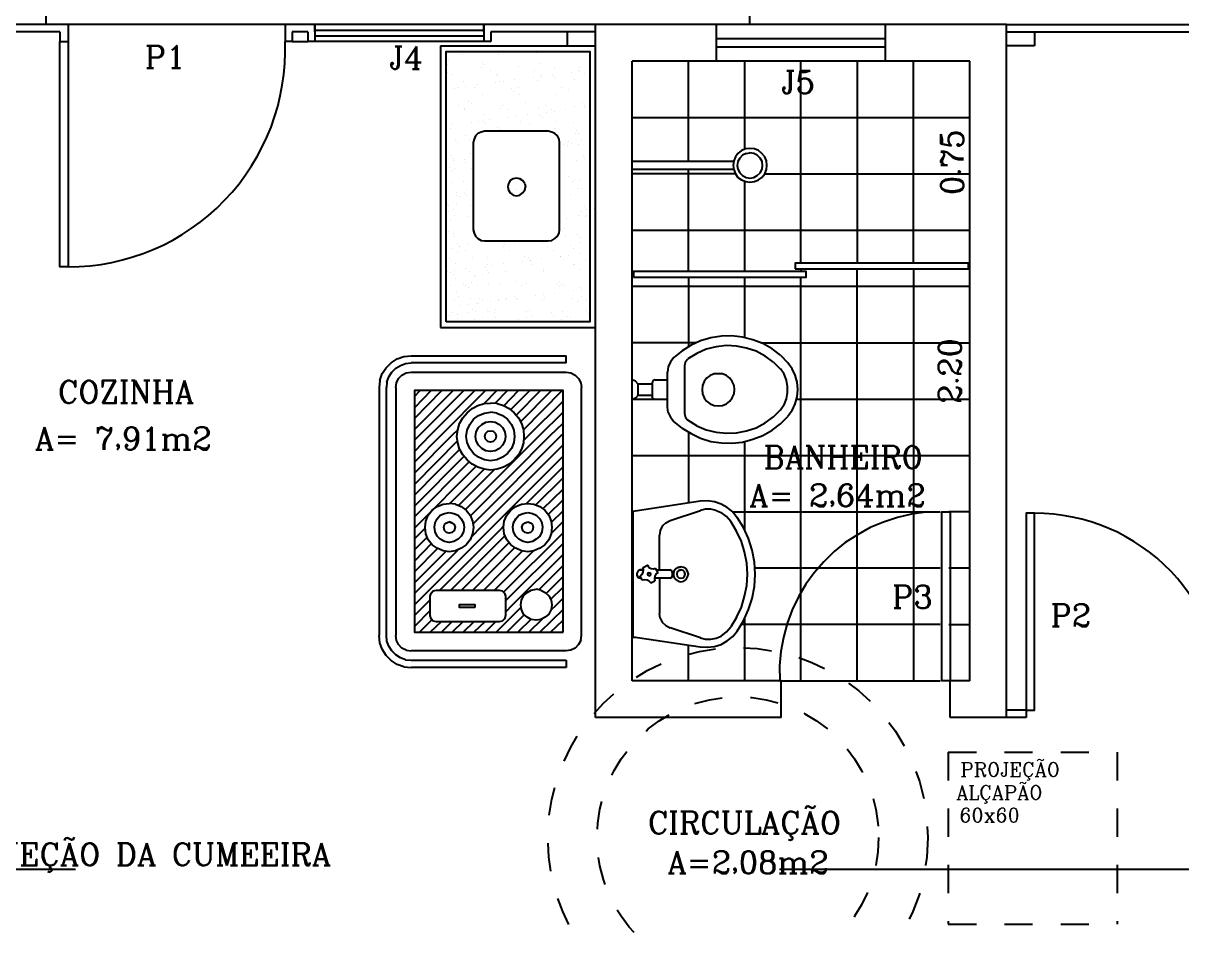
# Model space of a CAD drawing. Extents: x -7 to 226, y -20 to 32.
# Drawn here: x 206.099 to 210.215, y 26.506 to 29.726 of the extents above; entities that cross this region are included whole.
import ezdxf
from ezdxf.enums import TextEntityAlignment as Align

# ---------------------------------------------------------------- set-up
doc = ezdxf.new("R2010")
doc.units = 0
doc.header["$LTSCALE"] = 20
doc.linetypes.add('DASHED2', pattern=[0.375, 0.25, -0.125])
doc.layers.get('0').update_dxf_attribs({"linetype": 'CONTINUOUS'})
doc.layers.get('DEFPOINTS').update_dxf_attribs({"linetype": 'CONTINUOUS'})
for name, color, linetype in [('APARELHO', 1, 'CONTINUOUS'), ('APARELHOS', 1, 'CONTINUOUS'), ('CONCRETO', 5, 'CONTINUOUS'), ('COTAS', 244, 'CONTINUOUS'), ('DIM', 244, 'CONTINUOUS'), ('EQUIPAMENTO', 244, 'CONTINUOUS'), ('JANELA', 5, 'CONTINUOUS'), ('PAREDALV', 7, 'CONTINUOUS'), ('PAREDE', 250, 'CONTINUOUS'), ('PEN33', 7, 'CONTINUOUS'), ('PEN7', 7, 'CONTINUOUS'), ('PISO', 30, 'CONTINUOUS'), ('PORTA', 1, 'CONTINUOUS'), ('TELHADO', 1, 'CONTINUOUS'), ('TEXTO', 244, 'CONTINUOUS'), ('VISTAL', 30, 'CONTINUOUS'), ('VISTAP', 244, 'CONTINUOUS')]:
    doc.layers.add(name, color=color, linetype=linetype)
doc.styles.add('ROMANC', font='romanc.shx', dxfattribs={"height": 0.08})
doc.dimstyles.new('ROMANC', dxfattribs={"dimtxt": 0.1, "dimasz": 0.18, "dimexe": 0.05, "dimexo": 0.0625, "dimgap": 0.09, "dimtad": 0, "dimzin": 0, "dimtxsty": 'ROMANC', "dimblk1": 'NONE', "dimblk2": 'NONE', "dimsah": 1, "dimcen": 0.09, "dimclrd": 244, "dimclre": 244, "dimclrt": 244, "dimazin": 3, "dimtfac": 1, "dimtdec": 4, "dimtofl": 0, "dimtmove": 0, "dimatfit": 3, "dimtolj": 1, "dimtzin": 0})

# ---------------------------------------------------------------- blocks, each defined once
blk = doc.blocks.new('*D140')
at = {"layer": 'DEFPOINTS', "color": 0, "linetype": 'BYBLOCK'}
for p in [(116.4061, 19.2399), (116.3434, 18.5224), (116.4011, 18.5224)]:
    blk.add_point(p, dxfattribs=at)
at = {"color": 244, "linetype": 'BYBLOCK', "insert": (116.3434, 18.8811), "char_height": 0.08, "attachment_point": 5, "rotation": 90, "style": 'ROMANC'}
blk.add_mtext('\\A1;{0.75}', dxfattribs=at)
blk = doc.blocks.new('_OBLIQUE')
at = {"color": 0, "linetype": 'BYBLOCK'}
blk.add_line((-0.5, -0.5), (0.5, 0.5), dxfattribs=at)
blk = doc.blocks.new('*D135')
at = {"layer": 'DEFPOINTS', "color": 0, "linetype": 'BYBLOCK'}
for p in [(116.4061, 19.2399), (116.3353, 17.0399), (116.4061, 17.0399)]:
    blk.add_point(p, dxfattribs=at)
at = {"color": 244, "linetype": 'BYBLOCK', "insert": (116.3353, 18.1399), "char_height": 0.08, "attachment_point": 5, "rotation": 90, "style": 'ROMANC'}
blk.add_mtext('\\A1;2.20', dxfattribs=at)
blk = doc.blocks.new('*X6')
at = {"color": 0, "linetype": 'CONTINUOUS'}
for p, q in [((5.852, -1.3009), (5.852, -1.3009)), ((5.8871, -1.3094), (5.8871, -1.3094)), ((5.8891, -1.3039), (5.8891, -1.3039)), ((6.015, -1.31), (6.015, -1.31)), ((6.0448, -1.3037), (6.0448, -1.3037)), ((6.1171, -1.3029), (6.1171, -1.3029)), ((6.15, -1.3052), (6.15, -1.3052)), ((6.2005, -1.3034), (6.2005, -1.3034)), ((6.2809, -1.3035), (6.2809, -1.3035)), ((5.9547, -1.3563), (5.9547, -1.3563)), ((5.9576, -1.3383), (5.9576, -1.3383)), ((5.9668, -1.3468), (5.9668, -1.3468)), ((6.0856, -1.3546), (6.0856, -1.3546)), ((6.1606, -1.3428), (6.1606, -1.3428)), ((6.2135, -1.3552), (6.2135, -1.3552)), ((5.8324, -1.3674), (5.8324, -1.3674)), ((5.8535, -1.3808), (5.8535, -1.3808)), ((5.9882, -1.3671), (5.9882, -1.3671)), ((6.0092, -1.3805), (6.0092, -1.3805)), ((6.0103, -1.3867), (6.0103, -1.3867)), ((6.1412, -1.3923), (6.1412, -1.3923)), ((6.1439, -1.3668), (6.1439, -1.3668)), ((6.1649, -1.3802), (6.1649, -1.3802)), ((6.1672, -1.3888), (6.1672, -1.3888)), ((6.2079, -1.3835), (6.2079, -1.3835)), ((6.2104, -1.3884), (6.2104, -1.3884)), ((6.2196, -1.3968), (6.2196, -1.3968)), ((6.2758, -1.3746), (6.2758, -1.3746)), ((6.2996, -1.3665), (6.2996, -1.3665)), ((6.3018, -1.3711), (6.3018, -1.3711)), ((6.3206, -1.3799), (6.3206, -1.3799)), ((5.86, -1.4305), (5.86, -1.4305)), ((5.872, -1.4277), (5.872, -1.4277)), ((5.8902, -1.4058), (5.8902, -1.4058)), ((5.8981, -1.4243), (5.8981, -1.4243)), ((5.9294, -1.4291), (5.9294, -1.4291)), ((5.9387, -1.4189), (5.9387, -1.4189)), ((6.0066, -1.41), (6.0066, -1.41)), ((6.0181, -1.4064), (6.0181, -1.4064)), ((6.0327, -1.4066), (6.0327, -1.4066)), ((6.0601, -1.4323), (6.0601, -1.4323)), ((6.0733, -1.4012), (6.0733, -1.4012)), ((6.0851, -1.4289), (6.0851, -1.4289)), ((6.1532, -1.4015), (6.1532, -1.4015)), ((6.2408, -1.4286), (6.2408, -1.4286)), ((6.2631, -1.4367), (6.2631, -1.4367)), ((6.284, -1.3998), (6.284, -1.3998)), ((5.9098, -1.4761), (5.9098, -1.4761)), ((5.9578, -1.4526), (5.9578, -1.4526)), ((6.0693, -1.4407), (6.0693, -1.4407)), ((6.0887, -1.451), (6.0887, -1.451)), ((6.1128, -1.4806), (6.1128, -1.4806)), ((6.2166, -1.4516), (6.2166, -1.4516)), ((5.8728, -1.4926), (5.8728, -1.4926)), ((5.8934, -1.5021), (5.8934, -1.5021)), ((5.8939, -1.506), (5.8939, -1.506)), ((5.919, -1.4846), (5.919, -1.4846)), ((6.0213, -1.5027), (6.0213, -1.5027)), ((6.0285, -1.4923), (6.0285, -1.4923)), ((6.0496, -1.5057), (6.0496, -1.5057)), ((6.1563, -1.4978), (6.1563, -1.4978)), ((6.1842, -1.492), (6.1842, -1.492)), ((6.1873, -1.5157), (6.1873, -1.5157)), ((6.2053, -1.5054), (6.2053, -1.5054)), ((6.2133, -1.5122), (6.2133, -1.5122)), ((6.254, -1.5069), (6.254, -1.5069)), ((6.2872, -1.4962), (6.2872, -1.4962)), ((6.3129, -1.4823), (6.3129, -1.4823)), ((6.3219, -1.4979), (6.3219, -1.4979)), ((6.3221, -1.4907), (6.3221, -1.4907)), ((5.8502, -1.56), (5.8502, -1.56)), ((5.9181, -1.5511), (5.9181, -1.5511)), ((5.9442, -1.5477), (5.9442, -1.5477)), ((5.961, -1.549), (5.961, -1.549)), ((5.9625, -1.5244), (5.9625, -1.5244)), ((5.9698, -1.5543), (5.9698, -1.5543)), ((5.9848, -1.5423), (5.9848, -1.5423)), ((6.0527, -1.5334), (6.0527, -1.5334)), ((6.0788, -1.53), (6.0788, -1.53)), ((6.0919, -1.5473), (6.0919, -1.5473)), ((6.1194, -1.5246), (6.1194, -1.5246)), ((6.1255, -1.5541), (6.1255, -1.5541)), ((6.1625, -1.5262), (6.1625, -1.5262)), ((6.1718, -1.5346), (6.1718, -1.5346)), ((6.2198, -1.5479), (6.2198, -1.5479)), ((6.2812, -1.5538), (6.2812, -1.5538)), ((5.8965, -1.5984), (5.8965, -1.5984)), ((6.0122, -1.57), (6.0122, -1.57)), ((6.0215, -1.5785), (6.0215, -1.5785)), ((6.2153, -1.5745), (6.2153, -1.5745)), ((6.2903, -1.5925), (6.2903, -1.5925)), ((5.8619, -1.6139), (5.8619, -1.6139)), ((5.8712, -1.6224), (5.8712, -1.6224)), ((5.9132, -1.6178), (5.9132, -1.6178)), ((6.2334, -1.639), (6.2334, -1.639)), ((6.2457, -1.6306), (6.2457, -1.6306)), ((6.2594, -1.6356), (6.2594, -1.6356)), ((6.265, -1.6201), (6.265, -1.6201)), ((6.2742, -1.6285), (6.2742, -1.6285)), ((6.3001, -1.6303), (6.3001, -1.6303)), ((5.8545, -1.6798), (5.8545, -1.6798)), ((5.8963, -1.6834), (5.8963, -1.6834)), ((5.9147, -1.6622), (5.9147, -1.6622)), ((6.3177, -1.6684), (6.3177, -1.6684)), ((6.3216, -1.679), (6.3216, -1.679)), ((5.8557, -1.6888), (5.8557, -1.6888)), ((5.8997, -1.6948), (5.8997, -1.6948)), ((6.2935, -1.6889), (6.2935, -1.6889)), ((5.8322, -1.7465), (5.8322, -1.7465)), ((6.265, -1.7424), (6.265, -1.7424)), ((6.2795, -1.7624), (6.2795, -1.7624)), ((6.2861, -1.7558), (6.2861, -1.7558)), ((6.3055, -1.759), (6.3055, -1.759)), ((5.8668, -1.8), (5.8668, -1.8)), ((5.8949, -1.805), (5.8949, -1.805)), ((5.9028, -1.7911), (5.9028, -1.7911)), ((6.0669, -1.8017), (6.0669, -1.8017)), ((6.0761, -1.8102), (6.0761, -1.8102)), ((6.077, -1.7891), (6.077, -1.7891)), ((6.2699, -1.8062), (6.2699, -1.8062)), ((6.2966, -1.7852), (6.2966, -1.7852)), ((5.8354, -1.8429), (5.8354, -1.8429)), ((5.8758, -1.8156), (5.8758, -1.8156)), ((5.9018, -1.8122), (5.9018, -1.8122)), ((5.9166, -1.8456), (5.9166, -1.8456)), ((6.3197, -1.8518), (6.3197, -1.8518)), ((5.8383, -1.8685), (5.8383, -1.8685)), ((5.8593, -1.8819), (5.8593, -1.8819)), ((5.906, -1.8875), (5.906, -1.8875)), ((5.9258, -1.8541), (5.9258, -1.8541)), ((6.2998, -1.8815), (6.2998, -1.8815)), ((6.3054, -1.8676), (6.3054, -1.8676)), ((6.3256, -1.8858), (6.3256, -1.8858)), ((6.3265, -1.881), (6.3265, -1.881)), ((6.3289, -1.8602), (6.3289, -1.8602)), ((6.2324, -1.9333), (6.2324, -1.9333)), ((6.2467, -1.9297), (6.2467, -1.9297)), ((6.2577, -1.8948), (6.2577, -1.8948)), ((5.8385, -1.9392), (5.8385, -1.9392)), ((5.8539, -1.9479), (5.8539, -1.9479)), ((5.9219, -1.939), (5.9219, -1.939)), ((5.8688, -1.9834), (5.8688, -1.9834)), ((5.878, -1.9919), (5.878, -1.9919)), ((5.8786, -1.9937), (5.8786, -1.9937)), ((5.8997, -2.0071), (5.8997, -2.0071)), ((5.9091, -1.9838), (5.9091, -1.9838)), ((6.0344, -1.9934), (6.0344, -1.9934)), ((6.037, -1.9844), (6.037, -1.9844)), ((6.0554, -2.0068), (6.0554, -2.0068)), ((6.0718, -1.9878), (6.0718, -1.9878)), ((6.1721, -1.9796), (6.1721, -1.9796)), ((6.1901, -1.9931), (6.1901, -1.9931)), ((6.2111, -2.0065), (6.2111, -2.0065)), ((6.2719, -1.9896), (6.2719, -1.9896)), ((6.2811, -1.998), (6.2811, -1.998)), ((6.3029, -1.9779), (6.3029, -1.9779)), ((5.8417, -2.0356), (5.8417, -2.0356)), ((5.9215, -2.0317), (5.9215, -2.0317)), ((5.9756, -2.0555), (5.9756, -2.0555)), ((5.9767, -2.0307), (5.9767, -2.0307)), ((6.0346, -2.0536), (6.0346, -2.0536)), ((6.1025, -2.0447), (6.1025, -2.0447)), ((6.1076, -2.029), (6.1076, -2.029)), ((6.1216, -2.0334), (6.1216, -2.0334)), ((6.1286, -2.0412), (6.1286, -2.0412)), ((6.1308, -2.0419), (6.1308, -2.0419)), ((6.1313, -2.0552), (6.1313, -2.0552)), ((6.1692, -2.0359), (6.1692, -2.0359)), ((6.2355, -2.0296), (6.2355, -2.0296)), ((6.2371, -2.0269), (6.2371, -2.0269)), ((6.2632, -2.0235), (6.2632, -2.0235)), ((6.287, -2.0549), (6.287, -2.0549)), ((6.3038, -2.0182), (6.3038, -2.0182)), ((6.3246, -2.0379), (6.3246, -2.0379)), ((5.8334, -2.0801), (5.8334, -2.0801)), ((5.8594, -2.0767), (5.8594, -2.0767)), ((5.9, -2.0713), (5.9, -2.0713)), ((5.9123, -2.0801), (5.9123, -2.0801)), ((5.9679, -2.0624), (5.9679, -2.0624)), ((5.9712, -2.0773), (5.9712, -2.0773)), ((5.9805, -2.0858), (5.9805, -2.0858)), ((5.994, -2.0589), (5.994, -2.0589)), ((6.0402, -2.0808), (6.0402, -2.0808)), ((6.1743, -2.0817), (6.1743, -2.0817)), ((6.1752, -2.0759), (6.1752, -2.0759)), ((6.3061, -2.0742), (6.3061, -2.0742)), ((5.8302, -2.1297), (5.8302, -2.1297)), ((5.8448, -2.1319), (5.8448, -2.1319)), ((5.919, -2.1189), (5.919, -2.1189)), ((5.9401, -2.1323), (5.9401, -2.1323)), ((5.9799, -2.127), (5.9799, -2.127)), ((6.024, -2.1256), (6.024, -2.1256)), ((6.0747, -2.1186), (6.0747, -2.1186)), ((6.0958, -2.132), (6.0958, -2.132)), ((6.1108, -2.1254), (6.1108, -2.1254)), ((6.224, -2.1273), (6.224, -2.1273)), ((6.2304, -2.1183), (6.2304, -2.1183)), ((6.2333, -2.1358), (6.2333, -2.1358)), ((6.2387, -2.126), (6.2387, -2.126)), ((6.2515, -2.1317), (6.2515, -2.1317)), ((5.8603, -2.1809), (5.8603, -2.1809)), ((5.8737, -2.1695), (5.8737, -2.1695)), ((5.9154, -2.1765), (5.9154, -2.1765)), ((6.016, -2.1807), (6.016, -2.1807)), ((6.0433, -2.1771), (6.0433, -2.1771)), ((6.0737, -2.1712), (6.0737, -2.1712)), ((6.0807, -2.177), (6.0807, -2.177)), ((6.0829, -2.1797), (6.0829, -2.1797)), ((6.1486, -2.168), (6.1486, -2.168)), ((6.1717, -2.1804), (6.1717, -2.1804)), ((6.1747, -2.1646), (6.1747, -2.1646)), ((6.1784, -2.1722), (6.1784, -2.1722)), ((6.2153, -2.1593), (6.2153, -2.1593)), ((6.2768, -2.1757), (6.2768, -2.1757)), ((6.2832, -2.1503), (6.2832, -2.1503)), ((6.3092, -2.1706), (6.3092, -2.1706)), ((6.3093, -2.1469), (6.3093, -2.1469)), ((6.3274, -2.1801), (6.3274, -2.1801)), ((5.8795, -2.2035), (5.8795, -2.2035)), ((5.9055, -2.2001), (5.9055, -2.2001)), ((5.9234, -2.2151), (5.9234, -2.2151)), ((5.9461, -2.1947), (5.9461, -2.1947)), ((6.014, -2.1858), (6.014, -2.1858)), ((6.0401, -2.1823), (6.0401, -2.1823)), ((6.1139, -2.2217), (6.1139, -2.2217)), ((6.1264, -2.2195), (6.1264, -2.2195)), ((6.2418, -2.2223), (6.2418, -2.2223)), ((6.3265, -2.2213), (6.3265, -2.2213)), ((5.848, -2.2282), (5.848, -2.2282)), ((5.9326, -2.2236), (5.9326, -2.2236)), ((5.9594, -2.2441), (5.9594, -2.2441)), ((5.9805, -2.2575), (5.9805, -2.2575)), ((5.983, -2.2234), (5.983, -2.2234)), ((6.1151, -2.2438), (6.1151, -2.2438)), ((6.1362, -2.2572), (6.1362, -2.2572)), ((6.2708, -2.2435), (6.2708, -2.2435)), ((6.2919, -2.2569), (6.2919, -2.2569)), ((6.3357, -2.2297), (6.3357, -2.2297))]:
    blk.add_line(p, q, dxfattribs=at)

msp = doc.modelspace()

# ---------------------------------------------------------------- linework, layer by layer
at = {"layer": 'APARELHO', "color": 244}
for points in [[(208.6804, 29.2803), (208.6654, 29.279), (208.6504, 29.2728), (208.6379, 29.2628), (208.6292, 29.2503), (208.6229, 29.2365), (208.6204, 29.2203), (208.6229, 29.2053), (208.6292, 29.1903), (208.6379, 29.1778), (208.6504, 29.169), (208.6654, 29.1628), (208.6804, 29.1603), (208.6967, 29.1628), (208.7104, 29.169), (208.7229, 29.1778), (208.7329, 29.1903), (208.7392, 29.2053), (208.7404, 29.2203), (208.7392, 29.2365), (208.7329, 29.2503), (208.7229, 29.2628), (208.7104, 29.2728), (208.6967, 29.279), (208.6804, 29.2803)], [(208.6667, 29.2628), (208.6542, 29.2565), (208.6442, 29.2465), (208.6379, 29.234), (208.6354, 29.2203), (208.6379, 29.2065), (208.6442, 29.194), (208.6542, 29.184), (208.6667, 29.1778), (208.6804, 29.1753), (208.6942, 29.1778), (208.7067, 29.184), (208.7167, 29.194), (208.7242, 29.2065), (208.7254, 29.2203), (208.7242, 29.234), (208.7167, 29.2465), (208.7067, 29.2565), (208.6942, 29.2628), (208.6804, 29.2653)], [(208.6667, 29.2628), (208.6804, 29.2653)], [(208.2617, 29.2353), (208.6229, 29.2353)], [(208.6229, 29.2053), (208.2617, 29.2053)], [(208.7892, 28.5465), (208.7592, 28.569), (208.7267, 28.5878), (208.6904, 28.6015), (208.6542, 28.6103), (208.6167, 28.6153), (208.5792, 28.614), (208.5417, 28.6078), (208.5054, 28.5978), (208.4717, 28.5815), (208.4392, 28.5615), (208.4104, 28.5378)], [(208.7642, 28.5215), (208.7342, 28.5428), (208.7029, 28.5603), (208.6679, 28.5715), (208.6329, 28.579), (208.5967, 28.5803), (208.5604, 28.5765), (208.5254, 28.5678), (208.4917, 28.5528), (208.4604, 28.534)], [(208.4104, 28.5378), (208.3979, 28.5228), (208.3904, 28.5053), (208.3879, 28.4865)], [(208.4517, 28.524), (208.4479, 28.5103)], [(208.7642, 28.5215), (208.7892, 28.4965)], [(208.7892, 28.5465), (208.8154, 28.519)], [(208.3879, 28.3615), (208.3879, 28.4865)], [(208.4479, 28.5103), (208.4479, 28.339), (208.4517, 28.3253), (208.4604, 28.3153)], [(208.5529, 28.4803), (208.5392, 28.474), (208.5267, 28.4653), (208.5179, 28.4528), (208.5117, 28.439), (208.5104, 28.424), (208.5117, 28.409), (208.5179, 28.3953), (208.5267, 28.3828), (208.5392, 28.374), (208.5529, 28.3678), (208.5679, 28.3665), (208.5829, 28.3678), (208.5967, 28.374), (208.6092, 28.3828), (208.6179, 28.3953), (208.6242, 28.409), (208.6254, 28.424), (208.6242, 28.439), (208.6179, 28.4528), (208.6092, 28.4653), (208.5967, 28.474), (208.5829, 28.4803), (208.5529, 28.4803)], [(208.8017, 28.3703), (208.8104, 28.3915), (208.8142, 28.4128), (208.8142, 28.4353), (208.8104, 28.4578), (208.8017, 28.479), (208.7892, 28.4978)], [(208.8304, 28.3503), (208.8417, 28.374), (208.8479, 28.399), (208.8504, 28.424), (208.8479, 28.4503), (208.8417, 28.4753), (208.8304, 28.4978), (208.8154, 28.519)], [(208.2829, 28.444), (208.2742, 28.454), (208.2617, 28.4586)], [(208.3329, 28.444), (208.2829, 28.444)], [(208.2829, 28.404), (208.2829, 28.444)], [(208.3429, 28.459), (208.3367, 28.4565), (208.3329, 28.449)], [(208.3329, 28.449), (208.3329, 28.399)], [(208.3429, 28.459), (208.3879, 28.459)], [(208.2829, 28.404), (208.2742, 28.394), (208.2617, 28.3895)], [(208.2829, 28.404), (208.3329, 28.404)], [(208.3429, 28.389), (208.3367, 28.3915), (208.3329, 28.399)], [(208.3879, 28.389), (208.3429, 28.389)], [(208.3904, 28.3428), (208.3879, 28.3615)], [(208.8017, 28.3703), (208.7892, 28.3515)], [(208.3904, 28.3428), (208.3979, 28.3265), (208.4104, 28.3115)], [(208.4392, 28.2878), (208.4717, 28.2678), (208.5054, 28.2515), (208.5417, 28.2403), (208.5792, 28.2353), (208.6167, 28.234), (208.6542, 28.2378), (208.6904, 28.2478), (208.7267, 28.2615), (208.7592, 28.2803), (208.7892, 28.3028), (208.8154, 28.329)], [(208.4917, 28.2953), (208.4604, 28.3153)], [(208.4917, 28.2953), (208.5254, 28.2815), (208.5604, 28.2728), (208.5967, 28.269), (208.6329, 28.2703), (208.6679, 28.2778), (208.7029, 28.289), (208.7342, 28.3065), (208.7642, 28.3278), (208.7892, 28.3528)], [(208.8304, 28.3503), (208.8154, 28.329)], [(208.4392, 28.2878), (208.4104, 28.3115)], [(208.6354, 27.5665), (208.6579, 27.6028), (208.6754, 27.6428), (208.6879, 27.6828), (208.6967, 27.7253), (208.6992, 27.769), (208.6967, 27.8115), (208.6879, 27.854), (208.6754, 27.8953), (208.6579, 27.934), (208.6354, 27.9703)]]:
    msp.add_lwpolyline(points, dxfattribs=at)
at = {"layer": 'APARELHOS', "color": 244, "linetype": 'CONTINUOUS'}
for p, q in [((208.3542, 27.774), (208.3454, 27.7903)), ((208.3488, 27.784), (208.3954, 27.784)), ((208.2804, 27.764), (208.2804, 27.774))]:
    msp.add_line(p, q, dxfattribs=at)
for points in [[(208.5042, 28.0278), (208.2654, 27.9915)], [(208.6192, 27.9903), (208.5992, 28.0053), (208.5779, 28.0178), (208.5542, 28.0253), (208.5292, 28.029), (208.5042, 28.0278)], [(208.2654, 27.5465), (208.2654, 27.9915)], [(208.3967, 27.959), (208.5054, 27.9953)], [(208.5604, 27.9953), (208.5417, 27.999), (208.5229, 27.999), (208.5054, 27.9953)], [(208.5604, 27.9953), (208.5779, 27.9878)], [(208.6129, 27.9553), (208.5967, 27.974), (208.5779, 27.9878)], [(208.6192, 27.9903), (208.6354, 27.9703)], [(208.3817, 27.9515), (208.3692, 27.939), (208.3617, 27.924), (208.3592, 27.9078)], [(208.3817, 27.9515), (208.3967, 27.959)], [(208.6329, 27.6153), (208.6504, 27.6515), (208.6617, 27.6903), (208.6692, 27.729), (208.6717, 27.769), (208.6692, 27.8078), (208.6617, 27.8478), (208.6504, 27.8853), (208.6329, 27.9215), (208.6129, 27.9553)], [(208.3592, 27.784), (208.3592, 27.9078)], [(208.2904, 27.784), (208.3029, 27.784), (208.2904, 27.784), (208.2829, 27.7803), (208.2804, 27.774)], [(208.2904, 27.7628), (208.2979, 27.7678), (208.3017, 27.7753), (208.3029, 27.784), (208.3017, 27.7928)], [(208.3017, 27.7928), (208.3167, 27.8003), (208.3217, 27.7928), (208.3292, 27.789), (208.3379, 27.7878), (208.3454, 27.7903)], [(208.4054, 27.774), (208.4029, 27.7803), (208.3954, 27.784)], [(208.4254, 27.7928), (208.4354, 27.7953), (208.4254, 27.7928), (208.4167, 27.7878), (208.4104, 27.779), (208.4092, 27.769), (208.4104, 27.759), (208.4167, 27.7503), (208.4254, 27.744), (208.4354, 27.7415), (208.4454, 27.744), (208.4542, 27.7503), (208.4592, 27.759), (208.4617, 27.769), (208.4592, 27.779), (208.4542, 27.7878), (208.4454, 27.7928), (208.4354, 27.7953)], [(208.4279, 27.7815), (208.4354, 27.784), (208.4279, 27.7815), (208.4217, 27.7765), (208.4204, 27.769), (208.4217, 27.7615), (208.4279, 27.7553), (208.4354, 27.754), (208.4429, 27.7553), (208.4479, 27.7615), (208.4504, 27.769), (208.4479, 27.7765), (208.4429, 27.7815), (208.4354, 27.784)], [(208.2942, 27.754), (208.2904, 27.754), (208.2829, 27.7565), (208.2804, 27.764), (208.2829, 27.7565), (208.2904, 27.754)], [(208.2979, 27.7478), (208.2904, 27.7628)], [(208.3229, 27.744), (208.3279, 27.7378), (208.3229, 27.744), (208.3154, 27.7478), (208.3067, 27.749), (208.2979, 27.7478)], [(208.3179, 27.7728), (208.3217, 27.774), (208.3179, 27.7728), (208.3167, 27.769), (208.3179, 27.7653), (208.3217, 27.7628), (208.3267, 27.7653), (208.3279, 27.769), (208.3267, 27.7728), (208.3217, 27.774)], [(208.3279, 27.7378), (208.3429, 27.7453)], [(208.3542, 27.774), (208.3467, 27.769), (208.3429, 27.7615), (208.3417, 27.7528), (208.3429, 27.7453)], [(208.3954, 27.754), (208.3417, 27.754)], [(208.3592, 27.754), (208.3592, 27.629)], [(208.4029, 27.7565), (208.3954, 27.754), (208.4029, 27.7565), (208.4054, 27.764)], [(208.4054, 27.764), (208.4054, 27.774)], [(208.3617, 27.6128), (208.3592, 27.629)], [(208.3617, 27.6128), (208.3692, 27.5978), (208.3817, 27.5865), (208.3967, 27.5778)], [(208.5054, 27.5428), (208.3967, 27.5778)], [(208.5779, 27.549), (208.5967, 27.564), (208.6129, 27.5815)], [(208.6329, 27.6153), (208.6129, 27.5815)], [(208.2754, 27.544), (208.2617, 27.544)], [(208.2654, 27.5465), (208.5042, 27.5103)], [(208.5042, 27.5103), (208.5292, 27.509), (208.5542, 27.5115), (208.5779, 27.519), (208.5992, 27.5315), (208.6192, 27.5478), (208.6354, 27.5665)], [(208.5054, 27.5428), (208.5229, 27.5378), (208.5417, 27.5378), (208.5604, 27.5415), (208.5779, 27.549)]]:
    msp.add_lwpolyline(points, dxfattribs=at)
at = {"layer": 'DIM', "color": 244, "linetype": 'CONTINUOUS'}
msp.add_line((207.0542, 29.6603), (207.1102, 29.6603), dxfattribs=at)
at = {"layer": 'EQUIPAMENTO', "color": 30, "linetype": 'CONTINUOUS'}
for points in [[(207.5817, 29.6453), (207.5817, 28.6453)], [(207.5817, 29.6453), (208.0317, 29.6453)], [(207.6017, 28.6653), (207.6017, 29.6253), (208.1117, 29.6253), (208.1117, 28.6653), (207.6017, 28.6653)], [(207.6088, 29.5959), (207.6088, 29.5959)], [(207.5988, 29.5869), (207.5988, 29.5869)], [(207.6026, 29.5659), (207.6026, 29.5659)], [(207.6051, 29.5506), (207.6051, 29.5506)], [(207.6076, 29.5794), (207.6076, 29.5794)], [(208.0763, 29.5684), (208.0763, 29.5684)], [(207.6179, 29.3515), (207.6179, 29.3515)], [(207.9642, 28.9528), (207.9767, 28.954), (207.9879, 28.9603), (207.9967, 28.969), (208.0029, 28.9803), (208.0042, 28.9928), (208.0042, 29.3015), (208.0029, 29.314), (207.9967, 29.3253), (207.9879, 29.334), (207.9767, 29.339), (207.9642, 29.3415), (207.7379, 29.3415), (207.7254, 29.339), (207.7142, 29.334), (207.7054, 29.3253), (207.7004, 29.314), (207.6979, 29.3015), (207.6979, 28.9928), (207.7004, 28.9803), (207.7054, 28.969), (207.7142, 28.9603), (207.7254, 28.954), (207.7379, 28.9528), (207.9642, 28.9528)], [(208.0629, 29.3428), (208.0629, 29.3428)], [(208.0717, 29.334), (208.0717, 29.334)], [(208.0817, 29.3128), (208.0817, 29.3128)], [(207.6204, 29.2553), (207.6204, 29.2553)], [(207.6117, 29.2115), (207.6117, 29.2115)], [(207.6204, 29.2028), (207.6204, 29.2028)], [(207.6317, 29.2078), (207.6317, 29.2078)], [(207.6917, 29.2103), (207.6917, 29.2103)], [(207.6242, 29.159), (207.6242, 29.159)], [(207.6642, 29.1628), (207.6642, 29.1628)], [(207.6954, 29.1753), (207.6954, 29.1753)], [(207.8804, 29.1565), (207.8729, 29.1665), (207.8629, 29.1728), (207.8517, 29.1753), (207.8392, 29.1728), (207.8292, 29.1665), (207.8229, 29.1565), (207.8204, 29.144), (207.8229, 29.1328), (207.8292, 29.1228), (207.8392, 29.1153), (207.8517, 29.1128), (207.8629, 29.1153), (207.8729, 29.1228), (207.8804, 29.1328), (207.8829, 29.144)], [(207.8804, 29.1565), (207.8829, 29.144)], [(208.0067, 29.1753), (208.0067, 29.1753)], [(207.6367, 29.1128), (207.6367, 29.1128)], [(208.0817, 29.1378), (208.0817, 29.1378)], [(207.6104, 29.0765), (207.6104, 29.0765)], [(207.6279, 29.0628), (207.6279, 29.0628)], [(207.6367, 29.0803), (207.6367, 29.0803)], [(207.6167, 29.0253), (207.6167, 29.0253)], [(207.6979, 29.0178), (207.6979, 29.0178)], [(208.0692, 28.974), (208.0692, 28.974)], [(207.6304, 28.9665), (207.6304, 28.9665)], [(208.0242, 28.9715), (208.0242, 28.9715)], [(208.0792, 28.9653), (208.0792, 28.9653)], [(207.6204, 28.924), (207.6204, 28.924)], [(207.6417, 28.9103), (207.6417, 28.9103)], [(207.6342, 28.8703), (207.6342, 28.8703)], [(207.6179, 28.8415), (207.6179, 28.8415)], [(207.6279, 28.834), (207.6279, 28.834)], [(207.6354, 28.8203), (207.6354, 28.8203)], [(207.7029, 28.829), (207.7029, 28.829)], [(207.7042, 28.8253), (207.7042, 28.8253)], [(207.7292, 28.8328), (207.7292, 28.8328)], [(207.6367, 28.7728), (207.6367, 28.7728)], [(207.6617, 28.799), (207.6617, 28.799)], [(207.6717, 28.794), (207.6717, 28.794)], [(207.6817, 28.7853), (207.6817, 28.7853)], [(208.0742, 28.7878), (208.0742, 28.7878)], [(207.6029, 28.7365), (207.6029, 28.7365)], [(207.7079, 28.729), (207.7079, 28.729)], [(207.7204, 28.7478), (207.7204, 28.7478)], [(207.7304, 28.739), (207.7304, 28.739)], [(207.7579, 28.7378), (207.7579, 28.7378)], [(208.0692, 28.7378), (208.0692, 28.7378)], [(207.6142, 28.6878), (207.6142, 28.6878)], [(207.6404, 28.6915), (207.6404, 28.6915)], [(207.6817, 28.6965), (207.6817, 28.6965)], [(207.7492, 28.7065), (207.7492, 28.7065)], [(207.7742, 28.699), (207.7742, 28.699)], [(207.7754, 28.709), (207.7754, 28.709)], [(207.9742, 28.6978), (207.9742, 28.6978)], [(207.9829, 28.689), (207.9829, 28.689)], [(207.5817, 28.6453), (208.1317, 28.6453)], [(207.6404, 28.6765), (207.6404, 28.6765)], [(207.7017, 28.674), (207.7017, 28.674)], [(207.7754, 28.6815), (207.7754, 28.6815)], [(207.8567, 28.674), (207.8567, 28.674)], [(207.9054, 28.684), (207.9054, 28.684)], [(208.0129, 28.674), (208.0129, 28.674)], [(208.0342, 28.6828), (208.0342, 28.6828)]]:
    msp.add_lwpolyline(points, dxfattribs=at)
at = {"layer": 'EQUIPAMENTO', "color": 252, "linetype": 'CONTINUOUS'}
for points in [[(207.3662, 28.4562), (207.3744, 28.481), (207.3882, 28.5016), (207.406, 28.5195), (207.428, 28.5332), (207.4514, 28.5415), (207.4775, 28.5442)], [(207.4775, 28.5442), (208.0275, 28.5442)], [(208.0275, 28.5195), (208.0275, 28.5442)], [(207.3909, 28.4507), (207.3978, 28.47), (207.4088, 28.4865), (207.4225, 28.5002), (207.439, 28.5098), (207.4569, 28.5167), (207.4775, 28.5195)], [(207.4225, 28.4315), (207.4253, 28.448), (207.4322, 28.4631), (207.4445, 28.4755), (207.4597, 28.4837), (207.4775, 28.4865)], [(208.0275, 28.5195), (207.4775, 28.5195)], [(207.4775, 28.4865), (208.0275, 28.4865)], [(208.0275, 28.4865), (208.044, 28.4837), (208.0592, 28.4755), (208.0715, 28.4631), (208.0798, 28.448), (208.0825, 28.4315)], [(207.3662, 28.4562), (207.3634, 28.4315)], [(207.3909, 28.4507), (207.3895, 28.4315)], [(207.3634, 28.4315), (207.3634, 27.5515)], [(207.3895, 27.5515), (207.3895, 28.4315)], [(207.4225, 28.4315), (207.4225, 27.5515)], [(208.0165, 27.5625), (208.0165, 28.4205), (207.4885, 28.4205), (207.4885, 27.5625), (208.0165, 27.5625)], [(207.4885, 28.3998), (207.5092, 28.4205)], [(207.5477, 28.4205), (207.4885, 28.36)], [(207.4885, 28.3215), (207.5862, 28.4205)], [(207.626, 28.4205), (207.4885, 28.283)], [(207.505, 28.261), (207.6645, 28.4205)], [(207.5435, 28.261), (207.703, 28.4205)], [(207.582, 28.261), (207.7415, 28.4205)], [(207.736, 28.3751), (207.7814, 28.4205)], [(207.7759, 28.3765), (207.8199, 28.4205)], [(207.8062, 28.3668), (207.8584, 28.4205)], [(207.8309, 28.3531), (207.8983, 28.4205)], [(207.8502, 28.3338), (207.9368, 28.4205)], [(207.8667, 28.3105), (207.9753, 28.4205)], [(207.8763, 28.2816), (208.0138, 28.4205)], [(208.0825, 27.5515), (208.0825, 28.4315)], [(207.7828, 28.3751), (207.8048, 28.3682), (207.8254, 28.3572), (207.8433, 28.3421), (207.8584, 28.3242), (207.8694, 28.3036), (207.8763, 28.2816), (207.8777, 28.2582), (207.8763, 28.2348), (207.8694, 28.2128), (207.8584, 28.1922), (207.8433, 28.1743), (207.8254, 28.1592), (207.8048, 28.1482), (207.7828, 28.1413), (207.7594, 28.1386), (207.736, 28.1413), (207.714, 28.1482), (207.6934, 28.1592), (207.6755, 28.1743), (207.6604, 28.1922), (207.6494, 28.2128), (207.6425, 28.2348), (207.6398, 28.2582), (207.6425, 28.2816), (207.6494, 28.3036), (207.6604, 28.3242), (207.6755, 28.3421), (207.6934, 28.3572), (207.714, 28.3682), (207.736, 28.3751), (207.7594, 28.3765)], [(207.7828, 28.3751), (207.7594, 28.3765)], [(207.8942, 28.261), (208.0165, 28.3833)], [(207.7814, 28.3407), (207.802, 28.3325), (207.8199, 28.3187), (207.8337, 28.3008), (207.8419, 28.2802), (207.8447, 28.2582), (207.8419, 28.2362), (207.8337, 28.2156), (207.8199, 28.1977), (207.802, 28.184), (207.7814, 28.1743), (207.7594, 28.1716), (207.7374, 28.1743), (207.7168, 28.184), (207.6989, 28.1977), (207.6852, 28.2156), (207.6755, 28.2362), (207.6728, 28.2582), (207.6755, 28.2802), (207.6852, 28.3008), (207.6989, 28.3187), (207.7168, 28.3325), (207.7374, 28.3407), (207.7594, 28.3435)], [(207.7814, 28.3407), (207.7594, 28.3435)], [(207.9327, 28.261), (208.0165, 28.3435)], [(207.6425, 28.2816), (207.6219, 28.261)], [(207.7594, 28.3105), (207.7759, 28.3091), (207.791, 28.3008), (207.802, 28.2898), (207.8103, 28.2747), (207.8117, 28.2582), (207.8103, 28.2417), (207.802, 28.2266), (207.791, 28.2156), (207.7759, 28.2073), (207.7594, 28.2046), (207.7429, 28.2073), (207.7278, 28.2156), (207.7168, 28.2266), (207.7085, 28.2417), (207.7058, 28.2582), (207.7085, 28.2747), (207.7168, 28.2898), (207.7278, 28.3008), (207.7429, 28.3091), (207.7594, 28.3105)], [(207.7594, 28.2775), (207.769, 28.2761), (207.7773, 28.2678), (207.7787, 28.2582), (207.7773, 28.2486), (207.769, 28.2403), (207.7594, 28.2376), (207.7498, 28.2403), (207.7415, 28.2486), (207.7388, 28.2582), (207.7415, 28.2678), (207.7498, 28.2761), (207.7594, 28.2775)], [(207.9712, 28.261), (208.0165, 28.305)], [(207.505, 28.261), (207.4885, 28.2445)], [(207.5435, 28.261), (207.4885, 28.2046)], [(207.582, 28.261), (207.4885, 28.1661)], [(207.6219, 28.261), (207.4885, 28.1276)], [(207.6412, 28.2417), (207.4885, 28.0877)], [(207.9327, 28.261), (207.67, 27.9983)], [(207.9712, 28.261), (207.6879, 27.9763)], [(208.0097, 28.261), (208.0165, 28.2665), (208.0097, 28.261), (207.6975, 27.9475)], [(207.8777, 28.2445), (207.8942, 28.261)], [(207.6494, 28.2115), (207.4885, 28.0492)], [(207.7223, 27.9337), (208.0165, 28.228)], [(207.6645, 28.1867), (207.4885, 28.0107)], [(207.4885, 27.9722), (207.6824, 28.1661)], [(207.7072, 28.151), (207.4899, 27.9337)], [(207.7622, 27.9337), (208.0165, 28.1881)], [(207.736, 28.1413), (207.615, 28.0203)], [(207.7732, 28.14), (207.6467, 28.0135)], [(207.8873, 28.0203), (208.0165, 28.1496)], [(207.9203, 28.0148), (208.0165, 28.1111)], [(207.945, 28.0011), (208.0165, 28.0712)], [(207.9643, 27.9805), (208.0165, 28.0327)], [(207.6343, 28.0176), (207.6549, 28.0093), (207.6728, 27.9956), (207.6865, 27.9777), (207.6948, 27.9571), (207.6989, 27.9351), (207.6948, 27.9117), (207.6865, 27.8911), (207.6728, 27.8732), (207.6549, 27.8608), (207.6343, 27.8512), (207.6123, 27.8485), (207.5903, 27.8512), (207.5697, 27.8608), (207.5518, 27.8732), (207.538, 27.8911), (207.5298, 27.9117), (207.527, 27.9351), (207.5298, 27.9571), (207.538, 27.9777), (207.5518, 27.9956), (207.5697, 28.0093), (207.5903, 28.0176), (207.6123, 28.0203)], [(207.6123, 27.9873), (207.6288, 27.9846), (207.6439, 27.9777), (207.6549, 27.9653), (207.6632, 27.9516), (207.6659, 27.9351), (207.6632, 27.9186), (207.6549, 27.9035), (207.6439, 27.8925), (207.6288, 27.8842), (207.6123, 27.8815), (207.5958, 27.8842), (207.5807, 27.8925), (207.5697, 27.9035), (207.5628, 27.9186), (207.56, 27.9351), (207.5628, 27.9516), (207.5697, 27.9653), (207.5807, 27.9777), (207.5958, 27.9846), (207.6123, 27.9873)], [(207.6343, 28.0176), (207.6123, 28.0203)], [(207.8914, 28.0203), (207.9134, 28.0176), (207.934, 28.0093), (207.9519, 27.9956), (207.9657, 27.9777), (207.9739, 27.9571), (207.9767, 27.9351), (207.9739, 27.9117), (207.9657, 27.8911), (207.9519, 27.8732), (207.934, 27.8608), (207.9134, 27.8512), (207.8914, 27.8485), (207.8694, 27.8512), (207.8488, 27.8608), (207.8309, 27.8732), (207.8172, 27.8911), (207.8075, 27.9117), (207.8048, 27.9351), (207.8075, 27.9571), (207.8172, 27.9777), (207.8309, 27.9956), (207.8488, 28.0093), (207.8694, 28.0176), (207.8914, 28.0203)], [(207.8914, 27.9873), (207.9079, 27.9846), (207.9217, 27.9777), (207.934, 27.9653), (207.9409, 27.9516), (207.9437, 27.9351), (207.9409, 27.9186), (207.934, 27.9035), (207.9217, 27.8925), (207.9079, 27.8842), (207.8914, 27.8815), (207.8749, 27.8842), (207.8598, 27.8925), (207.8488, 27.9035), (207.8405, 27.9186), (207.8378, 27.9351), (207.8405, 27.9516), (207.8488, 27.9653), (207.8598, 27.9777), (207.8749, 27.9846), (207.8914, 27.9873)], [(207.9753, 27.953), (208.0165, 27.9942)], [(207.6219, 27.9516), (207.6123, 27.9543), (207.6219, 27.9516), (207.6302, 27.9447), (207.6329, 27.9351), (207.6302, 27.9241), (207.6219, 27.9172), (207.6123, 27.9145), (207.6027, 27.9172), (207.5958, 27.9241), (207.593, 27.9351), (207.5958, 27.9447), (207.6027, 27.9516), (207.6123, 27.9543)], [(207.8914, 27.9543), (207.901, 27.9516), (207.9079, 27.9447), (207.9107, 27.9351), (207.9079, 27.9241), (207.901, 27.9172), (207.8914, 27.9145), (207.8818, 27.9172), (207.8735, 27.9241), (207.8708, 27.9351), (207.8735, 27.9447), (207.8818, 27.9516), (207.8914, 27.9543)], [(207.9945, 27.9337), (208.0165, 27.9557)], [(207.7622, 27.9337), (207.4885, 27.6601)], [(207.4899, 27.9337), (207.4885, 27.9323)], [(207.527, 27.9323), (207.4885, 27.8938)], [(207.8007, 27.9337), (207.8048, 27.9392), (207.8007, 27.9337), (207.5793, 27.7123)], [(207.8103, 27.9048), (207.6178, 27.7123)], [(207.7223, 27.9337), (207.6934, 27.9035)], [(207.8062, 27.7055), (208.0165, 27.9158)], [(207.9739, 27.9131), (207.9945, 27.9337)], [(207.5339, 27.9007), (207.4885, 27.8553)], [(207.549, 27.8773), (207.4885, 27.8155)], [(207.824, 27.8801), (207.6563, 27.7123)], [(207.8117, 27.6738), (208.0165, 27.8773)], [(207.571, 27.8595), (207.4885, 27.777)], [(207.6425, 27.854), (207.4885, 27.7)], [(207.4885, 27.7385), (207.5999, 27.8498)], [(207.8447, 27.8622), (207.6962, 27.7123)], [(207.8722, 27.8512), (207.7347, 27.7123)], [(207.912, 27.8512), (207.7732, 27.7123)], [(207.8364, 27.6587), (208.0165, 27.8388)], [(207.9313, 27.7137), (208.0165, 27.799)], [(207.9574, 27.7013), (208.0165, 27.7605)], [(207.8117, 27.6216), (207.8089, 27.6106), (207.8007, 27.6023), (207.7897, 27.5996), (207.5669, 27.5996), (207.5559, 27.6023), (207.5477, 27.6106), (207.5449, 27.6216), (207.5449, 27.6903), (207.5477, 27.7013), (207.5559, 27.7096), (207.5669, 27.7123), (207.7897, 27.7123), (207.8007, 27.7096), (207.8089, 27.7013), (207.8117, 27.6903), (207.8117, 27.6216)], [(207.9382, 27.7123), (207.9533, 27.7041), (207.9657, 27.6917), (207.9739, 27.6766), (207.9767, 27.6601), (207.9739, 27.6436), (207.9657, 27.6271), (207.9533, 27.6161), (207.9382, 27.6078), (207.9217, 27.6051), (207.9038, 27.6078), (207.8887, 27.6161), (207.8763, 27.6271), (207.8694, 27.6436), (207.8667, 27.6601), (207.8694, 27.6766), (207.8763, 27.6917), (207.8887, 27.7041), (207.9038, 27.7123), (207.9217, 27.7151)], [(207.9382, 27.7123), (207.9217, 27.7151)], [(207.9725, 27.6793), (208.0165, 27.722)], [(207.5257, 27.6587), (207.4885, 27.6216)], [(207.5449, 27.678), (207.5257, 27.6587)], [(207.703, 27.6505), (207.6494, 27.6505), (207.6494, 27.6615), (207.703, 27.6615), (207.703, 27.6505)], [(207.8364, 27.6587), (207.8117, 27.634)], [(207.9918, 27.6587), (207.9725, 27.6395)], [(207.9918, 27.6587), (208.0165, 27.6835)], [(207.5449, 27.6395), (207.4885, 27.5831)], [(207.8667, 27.6505), (207.7787, 27.5625)], [(207.879, 27.6243), (207.8172, 27.5625)], [(208.0165, 27.6436), (207.934, 27.5625)], [(207.5504, 27.6065), (207.5064, 27.5625)], [(207.5834, 27.5996), (207.5449, 27.5625)], [(207.6219, 27.5996), (207.5848, 27.5625)], [(207.6604, 27.5996), (207.6233, 27.5625)], [(207.7003, 27.5996), (207.6618, 27.5625)], [(207.7388, 27.5996), (207.7003, 27.5625)], [(207.7773, 27.5996), (207.7402, 27.5625)], [(207.9024, 27.6078), (207.8557, 27.5625)], [(207.9423, 27.6092), (207.8955, 27.5625)], [(207.9725, 27.5625), (208.0165, 27.6051)], [(207.4514, 27.4401), (207.428, 27.4483), (207.406, 27.4621), (207.3882, 27.48), (207.3744, 27.502), (207.3662, 27.5253), (207.3634, 27.5515)], [(207.4569, 27.4648), (207.439, 27.4717), (207.4225, 27.4827), (207.4088, 27.4965), (207.3978, 27.513), (207.3909, 27.5308), (207.3895, 27.5515)], [(207.4597, 27.4992), (207.4445, 27.5061), (207.4322, 27.5185), (207.4253, 27.5336), (207.4225, 27.5515)], [(208.0165, 27.5666), (208.0124, 27.5625)], [(208.0798, 27.5336), (208.0715, 27.5185), (208.0592, 27.5061), (208.044, 27.4992), (208.0275, 27.4965)], [(208.0798, 27.5336), (208.0825, 27.5515)], [(207.4597, 27.4992), (207.4775, 27.4965)], [(208.0275, 27.4965), (207.4775, 27.4965)], [(207.4569, 27.4648), (207.4775, 27.4635)], [(207.4775, 27.4635), (208.0275, 27.4635)], [(208.0275, 27.4635), (208.0275, 27.4373)], [(207.4514, 27.4401), (207.4775, 27.4373)], [(208.0275, 27.4373), (207.4775, 27.4373)]]:
    msp.add_lwpolyline(points, dxfattribs=at)
at = {"layer": 'JANELA', "color": 244}
for p, q in [((209.1617, 29.7203), (208.5617, 29.7203)), ((209.1617, 29.5903), (208.5617, 29.5903))]:
    msp.add_line(p, q, dxfattribs=at)
at = {"layer": 'JANELA'}
for p, q in [((207.1352, 29.7002), (207.7352, 29.7002)), ((207.1352, 29.6802), (207.7352, 29.6802)), ((209.1617, 29.6703), (208.5617, 29.6703)), ((209.1617, 29.6403), (208.5617, 29.6403))]:
    msp.add_line(p, q, dxfattribs=at)
at = {"layer": 'PAREDALV'}
for p, q in [((208.1317, 27.2603), (208.1317, 29.7203)), ((208.5617, 29.7203), (208.1317, 29.7203)), ((208.5617, 29.5903), (208.5617, 29.7203)), ((209.1617, 29.5903), (209.1617, 29.7203)), ((209.5917, 29.7203), (209.1617, 29.7203)), ((209.5917, 27.2603), (209.5917, 29.7203)), ((208.2617, 27.3903), (208.2617, 29.5903)), ((208.5617, 29.5903), (208.2617, 29.5903)), ((209.4617, 29.5903), (209.1617, 29.5903)), ((209.4617, 27.3903), (209.4617, 29.5903)), ((208.7917, 27.3903), (208.2617, 27.3903)), ((208.7917, 27.2603), (208.7917, 27.3903)), ((209.3917, 27.2603), (209.3917, 27.3903)), ((209.4617, 27.3903), (209.3917, 27.3903)), ((208.7917, 27.2603), (208.1317, 27.2603)), ((209.5917, 27.2603), (209.3917, 27.2603))]:
    msp.add_line(p, q, dxfattribs=at)
at = {"layer": 'PAREDE'}
for p, q in [((206.2592, 29.7203), (204.8567, 29.7203)), ((206.2592, 29.7203), (206.2592, 29.6603)), ((207.1352, 29.7203), (207.0292, 29.7203)), ((207.0292, 29.7203), (207.0292, 29.6603)), ((208.1317, 29.7203), (207.7352, 29.7203)), ((209.5917, 29.7203), (213.2351, 29.7203)), ((206.2292, 29.6953), (204.8817, 29.6953)), ((206.2292, 29.6953), (206.2292, 29.6603)), ((207.0542, 29.6953), (207.0542, 29.6603)), ((207.1102, 29.6953), (207.0542, 29.6953)), ((208.1317, 29.6953), (207.7602, 29.6953)), ((209.5917, 29.6953), (213.2101, 29.6953)), ((207.0542, 29.6603), (207.0292, 29.6603)), ((207.1352, 29.6603), (207.1102, 29.6603)), ((207.7602, 29.6603), (207.7352, 29.6603))]:
    msp.add_line(p, q, dxfattribs=at)
at = {"layer": 'PAREDE', "color": 250}
for p, q in [((207.1352, 29.6953), (207.1352, 29.7203)), ((207.1352, 29.7203), (207.1352, 29.6603)), ((207.1352, 29.7203), (207.1352, 29.6953)), ((207.7352, 29.7203), (207.7352, 29.6953)), ((207.7352, 29.7203), (207.7352, 29.6603)), ((207.7352, 29.6953), (207.7352, 29.7203)), ((207.1102, 29.6953), (207.1102, 29.6603)), ((207.7602, 29.6953), (207.7602, 29.6603)), ((209.6617, 27.2853), (209.5917, 27.2853)), ((209.6617, 27.2603), (209.5917, 27.2603)), ((209.6617, 27.2853), (209.6617, 27.2603))]:
    msp.add_line(p, q, dxfattribs=at)
at = {"layer": 'PAREDE', "color": 250, "linetype": 'CONTINUOUS'}
for p, q in [((208.0317, 29.6953), (208.0317, 29.6453)), ((209.6917, 29.6953), (209.6917, 29.6453)), ((208.0317, 29.6453), (208.1317, 29.6453)), ((209.6917, 29.6453), (209.5917, 29.6453))]:
    msp.add_line(p, q, dxfattribs=at)
at = {"layer": 'PEN33', "color": 31}
for points in [[(207.7232, 29.6712), (207.7232, 29.6712)], [(207.7607, 29.6562), (207.7607, 29.6562)], [(208.1268, 29.067), (208.1268, 29.067)], [(208.1293, 29.0957), (208.1293, 29.0957)], [(208.0543, 28.867), (208.0543, 28.867)]]:
    msp.add_lwpolyline(points, dxfattribs=at)
at = {"layer": 'PEN7', "color": 30}
msp.add_lwpolyline([(208.8617, 28.854), (208.8617, 28.844)], dxfattribs=at)
at = {"layer": 'PEN7', "color": 244}
msp.add_lwpolyline([(208.4517, 28.524), (208.4604, 28.534)], dxfattribs=at)
at = {"layer": 'PISO', "color": 30}
for points in [[(208.4617, 29.2353), (208.4617, 29.5903)], [(208.6617, 29.5903), (208.6617, 29.2778)], [(208.8617, 28.8728), (208.8617, 29.5903)], [(209.0617, 29.5903), (209.0617, 28.8728)], [(209.2617, 28.8728), (209.2617, 29.5903)], [(208.2617, 29.3903), (209.4617, 29.3903)], [(208.6292, 29.1903), (208.2617, 29.1903)], [(208.4617, 28.844), (208.4617, 29.2053)], [(208.7329, 29.1903), (209.4617, 29.1903)], [(208.6617, 29.164), (208.6617, 28.844)], [(208.2617, 28.9903), (209.4617, 28.9903)], [(209.0617, 27.3903), (209.0617, 28.8528)], [(209.2617, 28.8528), (209.2617, 27.3903)], [(208.4617, 28.824), (208.4617, 28.5765)], [(208.6617, 28.824), (208.6617, 28.609)], [(208.8617, 27.3903), (208.8617, 28.824)], [(209.4617, 28.7903), (208.2617, 28.7903)], [(208.4892, 28.5903), (208.2617, 28.5903)], [(208.7192, 28.5903), (209.4617, 28.5903)], [(208.2639, 28.3903), (208.3398, 28.3903)], [(208.8457, 28.3903), (209.4617, 28.3903)], [(208.4617, 28.2728), (208.4617, 28.0203)], [(208.6617, 28.2403), (208.6617, 27.9265)], [(208.2617, 28.1903), (209.4617, 28.1903)], [(208.6179, 27.9903), (209.3567, 27.9903)], [(209.4617, 27.9903), (209.3867, 27.9903)], [(209.3567, 27.7903), (208.6979, 27.7903)], [(209.4617, 27.7903), (209.3867, 27.7903)], [(209.3567, 27.5903), (208.6504, 27.5903)], [(208.6617, 27.6103), (208.6617, 27.3903)], [(209.3867, 27.5903), (209.4617, 27.5903)], [(208.4617, 27.3903), (208.4617, 27.5165)], [(208.7867, 27.3903), (209.3567, 27.3903)]]:
    msp.add_lwpolyline(points, dxfattribs=at)
at = {"layer": 'PORTA'}
for points in [[(206.2292, 29.6603), (206.2592, 29.6603), (206.2592, 28.8603), (206.2292, 28.8603)], [(209.3917, 27.3903), (209.3617, 27.3903), (209.3617, 27.9903), (209.3917, 27.9903)], [(209.6617, 27.2853), (209.6917, 27.2853), (209.6917, 27.9853), (209.6617, 27.9853)]]:
    msp.add_lwpolyline(points, close=True, dxfattribs=at)
at = {"layer": 'PORTA', "color": 244}
for points in [[(208.8417, 28.8528), (209.4567, 28.8528), (209.4567, 28.8728), (208.8417, 28.8728), (208.8417, 28.8528)], [(208.2667, 28.824), (208.8804, 28.824), (208.8804, 28.844), (208.2667, 28.844), (208.2667, 28.824)]]:
    msp.add_lwpolyline(points, dxfattribs=at)
at = {"layer": 'PORTA', "color": 30}
msp.add_lwpolyline([(209.3567, 27.9903), (209.3054, 27.989), (209.2542, 27.9815), (209.2042, 27.9703), (209.1554, 27.954), (209.1079, 27.934), (209.0629, 27.909), (209.0192, 27.8815), (208.9792, 27.849), (208.9429, 27.8128), (208.9092, 27.774), (208.8792, 27.7328), (208.8529, 27.6878), (208.8304, 27.6415), (208.8129, 27.594), (208.7992, 27.544), (208.7904, 27.494), (208.7854, 27.4428), (208.7867, 27.3903)], dxfattribs=at)
for centre, radius, start, end in [((206.2592, 29.6308), 0.7706, 270, 2.1894), ((209.6917, 27.3146), 0.6706, 357.4911, 90)]:
    msp.add_arc(centre, radius, start, end, dxfattribs=at)
at = {"layer": 'TELHADO', "color": 30, "linetype": 'DASHED2', "ltscale": 0.02}
for p, q in [((209.3847, 27.1361), (209.9847, 27.1361)), ((209.3847, 27.1361), (209.3847, 26.5261)), ((209.9847, 27.1361), (209.9847, 26.5261)), ((209.3847, 26.5261), (209.9847, 26.5261))]:
    msp.add_line(p, q, dxfattribs=at)
for radius in [0.675, 0.5]:
    msp.add_circle((208.6376, 26.8332), radius, dxfattribs=at)
at = {"layer": 'VISTAL', "linetype": 'DASHED2'}
msp.add_line((213.7851, 26.7203), (204.3067, 26.7203), dxfattribs=at)
at = {"layer": 'VISTAP', "color": 30, "linetype": 'CONTINUOUS'}
for p, q in [((206.179, 30.5203), (206.179, 29.7203)), ((208.679, 30.5203), (208.679, 29.7203))]:
    msp.add_line(p, q, dxfattribs=at)
at = {"layer": 'VISTAP'}
for p, q in [((207.0292, 29.7203), (206.2592, 29.7203)), ((207.7352, 29.7203), (207.1352, 29.7203)), ((207.7352, 29.6603), (207.1352, 29.6603))]:
    msp.add_line(p, q, dxfattribs=at)

# ---------------------------------------------------------------- block references
at = {"layer": 'EQUIPAMENTO', "color": 30, "linetype": 'CONTINUOUS'}
msp.add_blockref('*X6', (201.7719, 30.925), dxfattribs=at)

# ---------------------------------------------------------------- texts
at = {"layer": 'TEXTO', "style": 'ROMANC'}
for s, p in [('P1', (206.6032, 29.6055)), ('J4', (207.4596, 29.6027)), ('J5', (208.8513, 29.5158)), ('P3', (209.2576, 27.6883)), ('P2', (209.8203, 27.6227))]:
    msp.add_text(s, height=0.08, dxfattribs=at).set_placement(p, align=Align.MIDDLE)
at = {"layer": 'TEXTO', "linetype": 'CONTINUOUS', "style": 'ROMANC'}
for s, p in [('COZINHA', (206.4646, 28.416)), ('A= 7,91m2', (206.4546, 28.2507)), ('BANHEIRO', (209.0118, 28.1841)), ('A= 2,64m2', (208.9915, 28.0487)), ('CIRCULAÇÃO', (208.6614, 26.8854)), ('PROJEÇÃO DA CUMEEIRA', (206.5, 26.7727)), ('A=2,08m2', (208.6735, 26.7453))]:
    msp.add_text(s, height=0.08, dxfattribs=at).set_placement(p, align=Align.MIDDLE)
at = {"layer": 'TEXTO', "color": 30, "linetype": 'CONTINUOUS', "style": 'ROMANC'}
for s, p in [('PROJEÇÃO', (209.605, 27.0743)), ('ALÇAPÃO', (209.5664, 26.9927)), ('60x60 ', (209.5487, 26.9128))]:
    msp.add_text(s, height=0.05, dxfattribs=at).set_placement(p, align=Align.MIDDLE)

# ---------------------------------------------------------------- dimensions: what is measured, and where the dimension line sits
at = {"layer": 'CONCRETO', "color": 30, "linetype": 'CONTINUOUS'}
dim = msp.add_linear_dim(base=(209.3989, 28.8728), p1=(209.4617, 29.5903), p2=(209.4567, 28.8728), angle=90, text='{0.75}', dimstyle='ROMANC', override={"dimasz": 0.1, "dimblk1": 'OBLIQUE', "dimblk2": 'OBLIQUE', "dimse1": 1, "dimse2": 1, "dimsd1": 1, "dimsd2": 1}, dxfattribs=at)
dim.commit()
dim.dimension.update_dxf_attribs({"geometry": '*D140', "text_midpoint": (209.3989, 29.2315), "insert": (93.0555, 10.3504)})
at = {"layer": 'COTAS', "color": 10, "linetype": 'CONTINUOUS'}
dim = msp.add_linear_dim(base=(209.3908, 27.3903), p1=(209.4617, 29.5903), p2=(209.4617, 27.3903), angle=90, dimstyle='ROMANC', override={"dimasz": 0.1, "dimblk1": 'OBLIQUE', "dimblk2": 'OBLIQUE', "dimse1": 1, "dimse2": 1, "dimsd1": 1, "dimsd2": 1}, dxfattribs=at)
dim.commit()
dim.dimension.update_dxf_attribs({"geometry": '*D135', "text_midpoint": (209.3908, 28.4903), "insert": (93.0555, 10.3504)})

doc.saveas('drawing.dxf')
